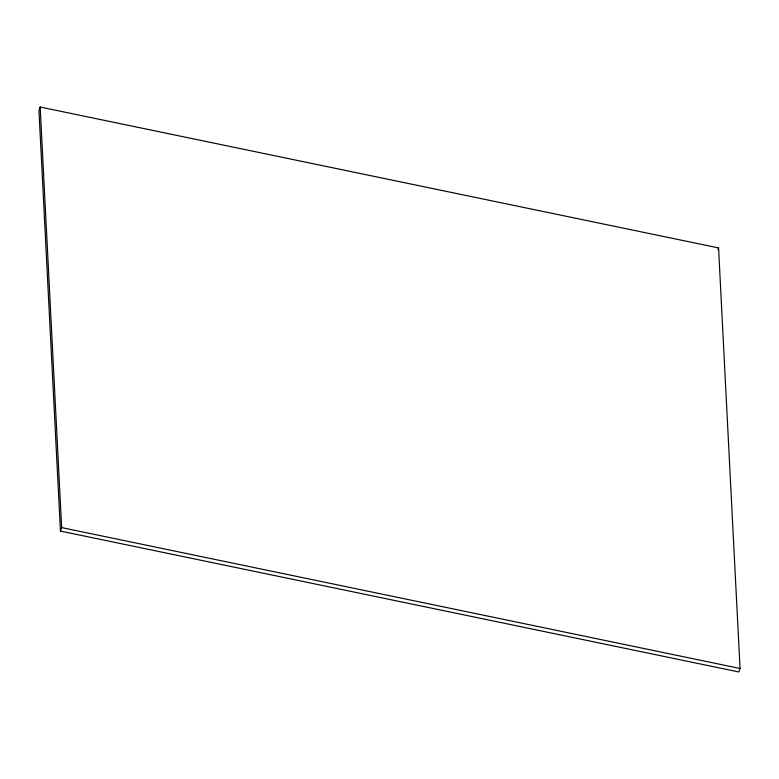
<?xml version="1.0" encoding="UTF-8"?>
<svg xmlns="http://www.w3.org/2000/svg" width="779" height="779" viewBox="0 0 779 779"><rect width="100%" height="100%" fill="white"/><g stroke="black" fill="none" stroke-linecap="round" stroke-linejoin="round"><path stroke-width="1.17" d="M40.167 107.035L38.95 110.521L60.441 531.083L738.833 671.965L740.05 668.479L718.559 247.917L40.167 107.035L61.658 527.597L60.441 531.083M717.956 249.66L718.559 247.917M61.658 527.597L740.05 668.479"/></g></svg>
